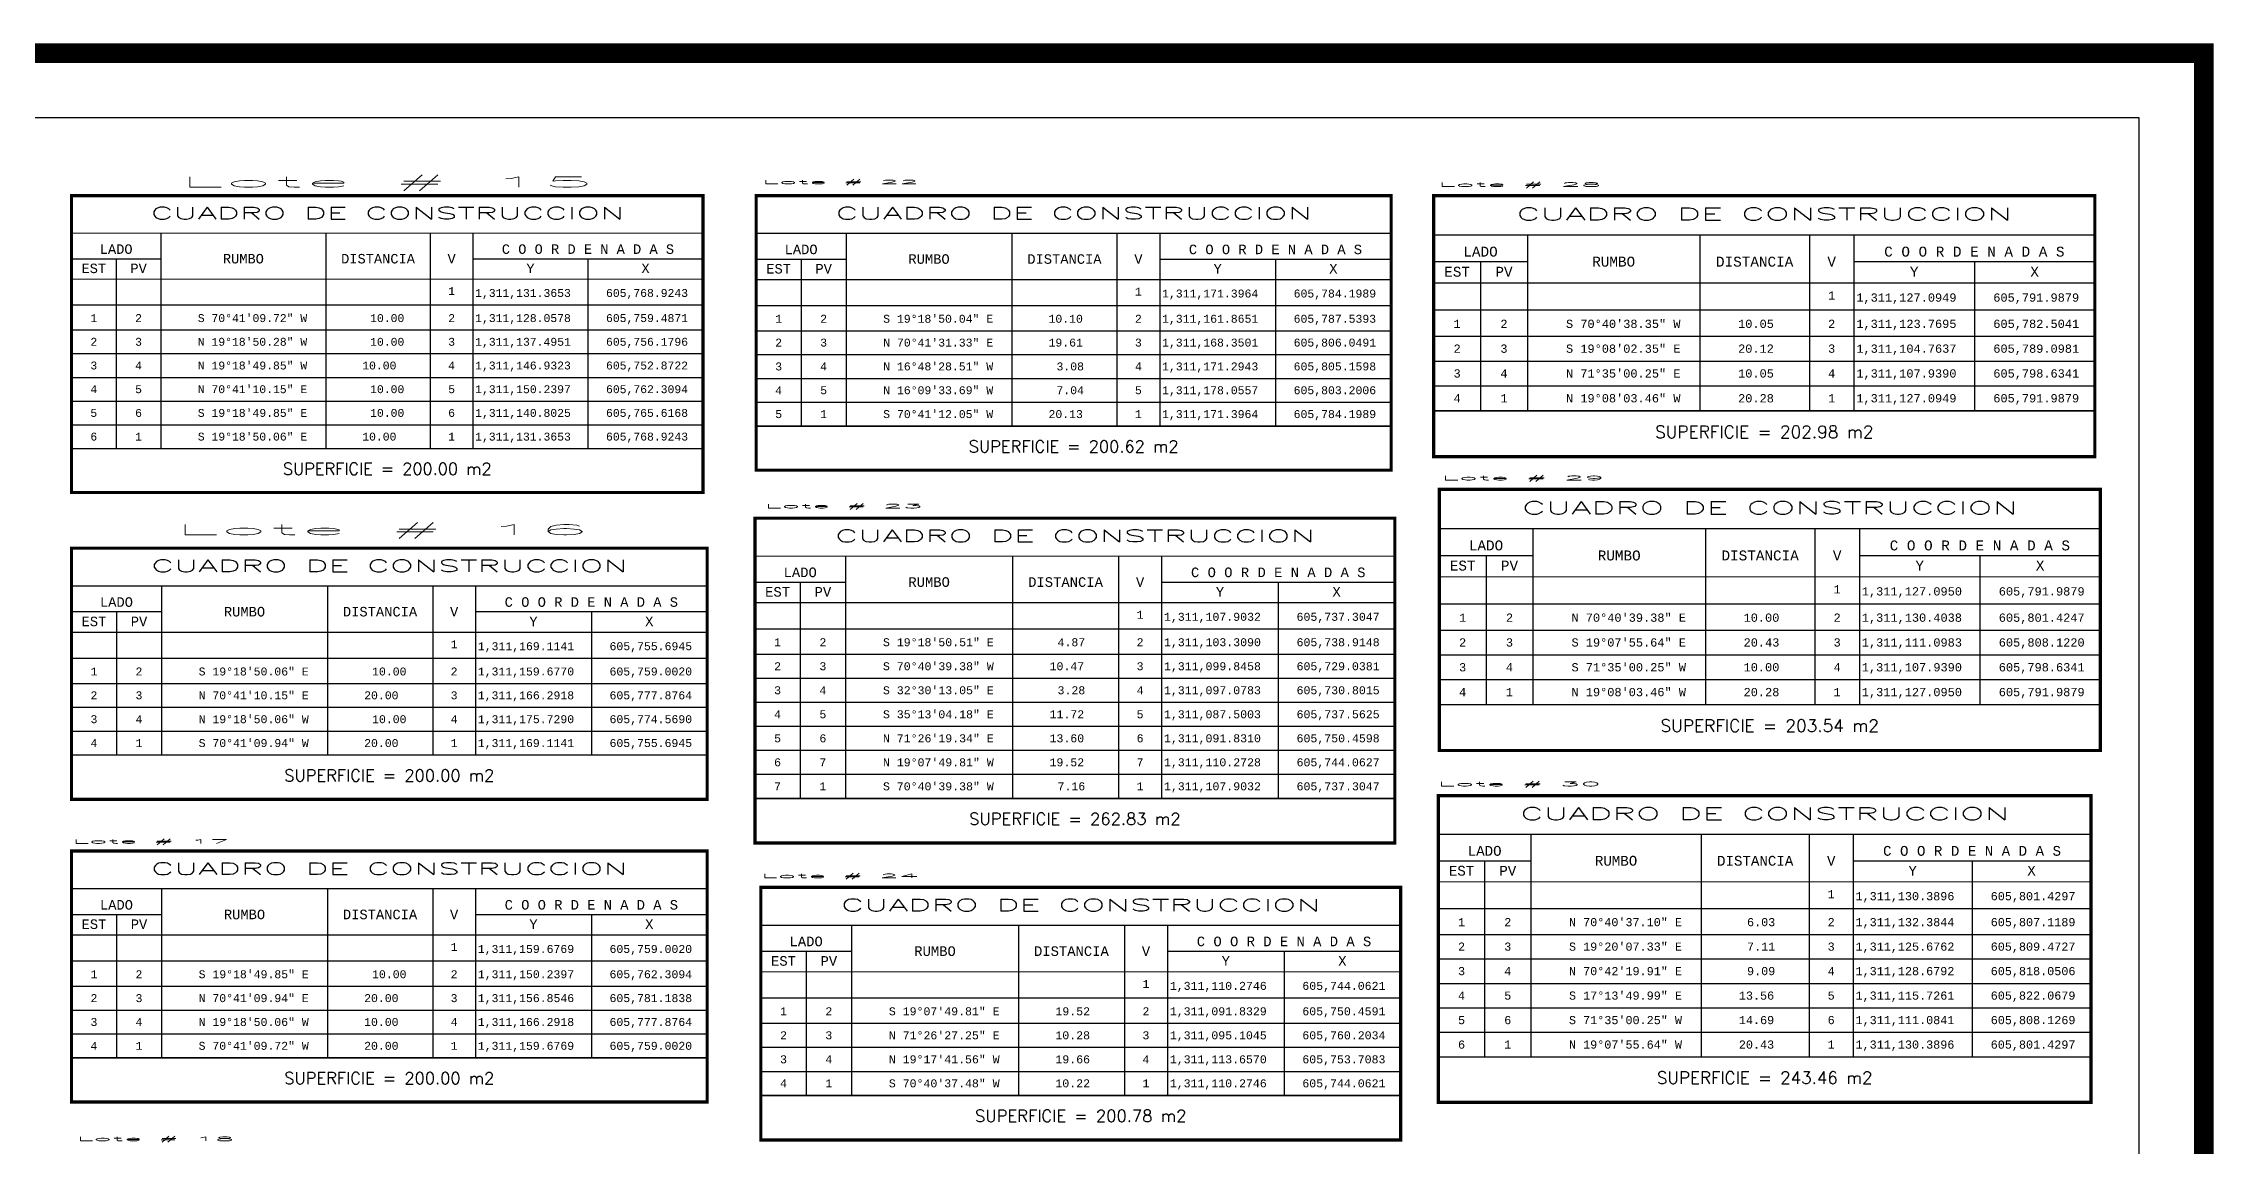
# Model space of a CAD drawing. Header units: millimetres. Extents: x 604785 to 1211550, y 1310998 to 2622648.
# Drawn here: x 605400.3 to 605652.5, y 1311176.8 to 1311304.8 of the extents above; entities that cross this region are included whole.
import ezdxf
from ezdxf.enums import TextEntityAlignment as Align

# ---------------------------------------------------------------- set-up
doc = ezdxf.new("R2010")
doc.units = ezdxf.units.MM
for name, color, linetype in [('CAJETIN', 5, 'Continuous'), ('CVL_CUADCON', 1, 'Continuous'), ('CVL_CUADCON_LIN', 8, 'Continuous'), ('CVL_CUADCON_TIT', 1, 'Continuous'), ('CVL_CUADCON_TX', 2, 'Continuous')]:
    doc.layers.add(name, color=color, linetype=linetype)
doc.styles.add('HUECA1', font='HUECA1.shx')
doc.styles.add('MONOTXT4', font='MONOTXT4.shx')

msp = doc.modelspace()

# ---------------------------------------------------------------- linework, layer by layer
at = {"const_width": 2.28}
msp.add_lwpolyline([(605230.838, 1311006.678), (605651.338, 1311006.678), (605651.338, 1311303.678), (605230.838, 1311303.678)], close=True, dxfattribs=at)
at = {"layer": 'CAJETIN'}
msp.add_lwpolyline([(605238.338, 1311014.178), (605643.838, 1311014.178), (605643.838, 1311296.178), (605238.338, 1311296.178)], close=True, dxfattribs=at)
at = {"layer": 'CVL_CUADCON', "color": 7, "linetype": 'Continuous', "const_width": 0.367, "flags": 128}
msp.add_lwpolyline([(605403.523, 1311287.135), (605476.922, 1311287.135), (605476.922, 1311252.656), (605403.523, 1311252.656)], close=True, dxfattribs=at)
at = {"layer": 'CVL_CUADCON', "color": 7, "linetype": 'Continuous', "lineweight": 30, "flags": 128}
for points, const_width in [([(605483.099, 1311287.135), (605556.898, 1311287.135), (605556.898, 1311255.236), (605483.099, 1311255.236)], 0.369), ([(605561.844, 1311287.135), (605638.675, 1311287.135), (605638.675, 1311256.808), (605561.844, 1311256.808)], 0.384), ([(605562.483, 1311253.004), (605639.314, 1311253.004), (605639.314, 1311222.678), (605562.483, 1311222.678)], 0.384), ([(605482.954, 1311249.669), (605557.324, 1311249.669), (605557.324, 1311211.944), (605482.954, 1311211.944)], 0.372), ([(605403.523, 1311246.178), (605477.404, 1311246.178), (605477.404, 1311217.015), (605403.523, 1311217.015)], 0.37), ([(605403.523, 1311211.005), (605477.404, 1311211.005), (605477.404, 1311181.843), (605403.523, 1311181.843)], 0.37), ([(605483.644, 1311206.792), (605557.996, 1311206.792), (605557.996, 1311177.444), (605483.644, 1311177.444)], 0.372)]:
    msp.add_lwpolyline(points, close=True, dxfattribs=dict(at, const_width=const_width))
at = {"layer": 'CVL_CUADCON', "color": 7, "linetype": 'Continuous', "const_width": 0.138, "flags": 128}
for points in [[(605403.523, 1311282.776), (605476.922, 1311282.776)], [(605403.523, 1311277.436), (605476.922, 1311277.436)], [(605403.523, 1311257.765), (605476.922, 1311257.765)]]:
    msp.add_lwpolyline(points, dxfattribs=at)
at = {"layer": 'CVL_CUADCON', "color": 7, "linetype": 'Continuous', "lineweight": 30, "flags": 128}
for points, const_width in [([(605483.099, 1311282.752), (605556.898, 1311282.752)], 0.138), ([(605561.844, 1311282.572), (605638.675, 1311282.572)], 0.144), ([(605483.099, 1311277.384), (605556.898, 1311277.384)], 0.138), ([(605561.844, 1311276.983), (605638.675, 1311276.983)], 0.144), ([(605561.844, 1311262.156), (605638.675, 1311262.156)], 0.144), ([(605483.099, 1311260.374), (605556.898, 1311260.374)], 0.138), ([(605562.483, 1311248.442), (605639.314, 1311248.442)], 0.144), ([(605482.954, 1311245.253), (605557.324, 1311245.253)], 0.139), ([(605403.523, 1311241.79), (605477.404, 1311241.79)], 0.139), ([(605562.483, 1311242.852), (605639.314, 1311242.852)], 0.144), ([(605482.954, 1311239.842), (605557.324, 1311239.842)], 0.139), ([(605403.523, 1311236.416), (605477.404, 1311236.416)], 0.139), ([(605403.523, 1311222.158), (605477.404, 1311222.158)], 0.139), ([(605482.954, 1311217.121), (605557.324, 1311217.121)], 0.139), ([(605403.523, 1311206.618), (605477.404, 1311206.618)], 0.139), ([(605403.523, 1311201.243), (605477.404, 1311201.243)], 0.139), ([(605483.644, 1311202.377), (605557.996, 1311202.377)], 0.139), ([(605483.644, 1311196.968), (605557.996, 1311196.968)], 0.139), ([(605403.523, 1311186.986), (605477.404, 1311186.986)], 0.139), ([(605483.644, 1311182.62), (605557.996, 1311182.62)], 0.139)]:
    msp.add_lwpolyline(points, dxfattribs=dict(at, const_width=const_width))
at = {"layer": 'CVL_CUADCON', "color": 7, "linetype": 'Continuous', "lineweight": 30, "true_color": 0xffffff, "flags": 128}
for points, const_width in [([(605562.483, 1311228.026), (605639.314, 1311228.026)], 0.144), ([(605562.393, 1311212.935), (605638.221, 1311212.935)], 0.142), ([(605562.393, 1311207.418), (605638.221, 1311207.418)], 0.142), ([(605562.393, 1311187.096), (605638.221, 1311187.096)], 0.142)]:
    msp.add_lwpolyline(points, dxfattribs=dict(at, const_width=const_width))
at = {"layer": 'CVL_CUADCON', "color": 7, "linetype": 'Continuous', "lineweight": 30, "true_color": 0xffffff, "const_width": 0.379, "flags": 128}
msp.add_lwpolyline([(605562.393, 1311217.438), (605638.221, 1311217.438), (605638.221, 1311181.818), (605562.393, 1311181.818)], close=True, dxfattribs=at)
at = {"layer": 'CVL_CUADCON_LIN', "color": 7, "linetype": 'Continuous', "ltscale": 0.5}
for p, q in [((605413.92, 1311282.776), (605413.92, 1311257.765)), ((605433.076, 1311282.776), (605433.076, 1311257.765)), ((605445.23, 1311282.776), (605445.23, 1311257.765)), ((605450.173, 1311282.776), (605450.173, 1311257.765)), ((605403.523, 1311279.813), (605413.92, 1311279.813)), ((605408.717, 1311279.813), (605408.717, 1311257.765)), ((605450.173, 1311279.813), (605476.922, 1311279.813)), ((605463.548, 1311279.813), (605463.548, 1311257.765)), ((605403.523, 1311274.449), (605476.922, 1311274.449)), ((605403.523, 1311271.532), (605476.922, 1311271.532)), ((605403.523, 1311268.779), (605476.922, 1311268.779)), ((605403.523, 1311266.025), (605476.922, 1311266.025)), ((605403.523, 1311263.272), (605476.922, 1311263.272)), ((605403.523, 1311260.519), (605476.922, 1311260.519)), ((605403.523, 1311257.765), (605476.922, 1311257.765))]:
    msp.add_line(p, q, dxfattribs=at)
at = {"layer": 'CVL_CUADCON_LIN', "color": 7, "linetype": 'Continuous', "lineweight": 30, "ltscale": 0.5}
for p, q in [((605493.553, 1311282.752), (605493.553, 1311260.374)), ((605512.813, 1311282.752), (605512.813, 1311260.374)), ((605525.033, 1311282.752), (605525.033, 1311260.374)), ((605530.004, 1311282.752), (605530.004, 1311260.374)), ((605572.728, 1311282.572), (605572.728, 1311262.156)), ((605483.099, 1311279.774), (605493.553, 1311279.774)), ((605488.322, 1311279.774), (605488.322, 1311260.374)), ((605530.004, 1311279.774), (605556.898, 1311279.774)), ((605543.451, 1311279.774), (605543.451, 1311260.374)), ((605561.844, 1311279.471), (605572.728, 1311279.471)), ((605567.282, 1311279.471), (605567.282, 1311262.156)), ((605483.099, 1311274.38), (605556.898, 1311274.38)), ((605561.844, 1311273.856), (605638.675, 1311273.856)), ((605483.099, 1311271.447), (605556.898, 1311271.447)), ((605561.844, 1311270.803), (605638.675, 1311270.803)), ((605483.099, 1311268.679), (605556.898, 1311268.679)), ((605561.844, 1311267.921), (605638.675, 1311267.921)), ((605483.099, 1311265.91), (605556.898, 1311265.91)), ((605561.844, 1311265.038), (605638.675, 1311265.038)), ((605483.099, 1311263.142), (605556.898, 1311263.142)), ((605561.844, 1311262.156), (605638.675, 1311262.156)), ((605483.099, 1311260.374), (605556.898, 1311260.374)), ((605573.367, 1311248.442), (605573.367, 1311228.026)), ((605493.489, 1311245.253), (605493.489, 1311217.121)), ((605512.898, 1311245.253), (605512.898, 1311217.121)), ((605525.213, 1311245.253), (605525.213, 1311217.121)), ((605530.222, 1311245.253), (605530.222, 1311217.121)), ((605562.483, 1311245.341), (605573.367, 1311245.341)), ((605567.921, 1311245.341), (605567.921, 1311228.026)), ((605413.989, 1311241.79), (605413.989, 1311222.158)), ((605433.27, 1311241.79), (605433.27, 1311222.158)), ((605445.504, 1311241.79), (605445.504, 1311222.158)), ((605450.48, 1311241.79), (605450.48, 1311222.158)), ((605482.954, 1311242.251), (605493.489, 1311242.251)), ((605488.217, 1311242.251), (605488.217, 1311217.121)), ((605530.222, 1311242.251), (605557.324, 1311242.251)), ((605543.773, 1311242.251), (605543.773, 1311217.121)), ((605562.483, 1311239.725), (605639.314, 1311239.725)), ((605403.523, 1311238.808), (605413.989, 1311238.808)), ((605408.751, 1311238.808), (605408.751, 1311222.158)), ((605450.48, 1311238.808), (605477.404, 1311238.808)), ((605463.942, 1311238.808), (605463.942, 1311222.158)), ((605482.954, 1311236.815), (605557.324, 1311236.815)), ((605482.954, 1311233.86), (605557.324, 1311233.86)), ((605403.523, 1311233.408), (605477.404, 1311233.408)), ((605403.523, 1311230.473), (605477.404, 1311230.473)), ((605482.954, 1311231.07), (605557.324, 1311231.07)), ((605403.523, 1311227.701), (605477.404, 1311227.701)), ((605482.954, 1311228.28), (605557.324, 1311228.28)), ((605403.523, 1311224.93), (605477.404, 1311224.93)), ((605482.954, 1311225.49), (605557.324, 1311225.49)), ((605403.523, 1311222.158), (605477.404, 1311222.158)), ((605482.954, 1311222.7), (605557.324, 1311222.7)), ((605482.954, 1311219.911), (605557.324, 1311219.911)), ((605482.954, 1311217.121), (605557.324, 1311217.121)), ((605573.135, 1311212.935), (605573.135, 1311187.096)), ((605562.393, 1311209.874), (605573.135, 1311209.874)), ((605567.76, 1311209.874), (605567.76, 1311187.096)), ((605413.989, 1311206.618), (605413.989, 1311186.986)), ((605433.27, 1311206.618), (605433.27, 1311186.986)), ((605445.504, 1311206.618), (605445.504, 1311186.986)), ((605450.48, 1311206.618), (605450.48, 1311186.986)), ((605403.523, 1311203.636), (605413.989, 1311203.636)), ((605408.751, 1311203.636), (605408.751, 1311186.986)), ((605450.48, 1311203.636), (605477.404, 1311203.636)), ((605463.942, 1311203.636), (605463.942, 1311186.986)), ((605494.176, 1311202.377), (605494.176, 1311182.62)), ((605513.581, 1311202.377), (605513.581, 1311182.62)), ((605525.893, 1311202.377), (605525.893, 1311182.62)), ((605530.9, 1311202.377), (605530.9, 1311182.62)), ((605483.644, 1311199.376), (605494.176, 1311199.376)), ((605488.906, 1311199.376), (605488.906, 1311182.62)), ((605530.9, 1311199.376), (605557.996, 1311199.376)), ((605544.448, 1311199.376), (605544.448, 1311182.62)), ((605403.523, 1311198.236), (605477.404, 1311198.236)), ((605403.523, 1311195.3), (605477.404, 1311195.3)), ((605483.644, 1311193.942), (605557.996, 1311193.942)), ((605403.523, 1311192.529), (605477.404, 1311192.529)), ((605483.644, 1311190.987), (605557.996, 1311190.987)), ((605403.523, 1311189.757), (605477.404, 1311189.757)), ((605403.523, 1311186.986), (605477.404, 1311186.986)), ((605483.644, 1311188.198), (605557.996, 1311188.198)), ((605483.644, 1311185.409), (605557.996, 1311185.409)), ((605483.644, 1311182.62), (605557.996, 1311182.62))]:
    msp.add_line(p, q, dxfattribs=at)
at = {"layer": 'CVL_CUADCON_LIN', "color": 7, "linetype": 'Continuous', "lineweight": 30, "ltscale": 0.5, "true_color": 0xffffff}
for p, q in [((605592.779, 1311282.572), (605592.779, 1311262.156)), ((605605.502, 1311282.572), (605605.502, 1311262.156)), ((605610.676, 1311282.572), (605610.676, 1311262.156)), ((605610.676, 1311279.471), (605638.675, 1311279.471)), ((605624.676, 1311279.471), (605624.676, 1311262.156)), ((605593.418, 1311248.442), (605593.418, 1311228.026)), ((605606.141, 1311248.442), (605606.141, 1311228.026)), ((605611.315, 1311248.442), (605611.315, 1311228.026)), ((605611.315, 1311245.341), (605639.314, 1311245.341)), ((605625.314, 1311245.341), (605625.314, 1311228.026)), ((605562.483, 1311236.672), (605639.314, 1311236.672)), ((605562.483, 1311233.79), (605639.314, 1311233.79)), ((605562.483, 1311230.908), (605639.314, 1311230.908)), ((605562.483, 1311228.026), (605639.314, 1311228.026)), ((605592.924, 1311212.935), (605592.924, 1311187.096)), ((605605.481, 1311212.935), (605605.481, 1311187.096)), ((605610.588, 1311212.935), (605610.588, 1311187.096)), ((605610.588, 1311209.874), (605638.221, 1311209.874)), ((605624.405, 1311209.874), (605624.405, 1311187.096)), ((605562.393, 1311204.332), (605638.221, 1311204.332)), ((605562.393, 1311201.319), (605638.221, 1311201.319)), ((605562.393, 1311198.474), (605638.221, 1311198.474)), ((605562.393, 1311195.63), (605638.221, 1311195.63)), ((605562.393, 1311192.785), (605638.221, 1311192.785)), ((605562.393, 1311189.941), (605638.221, 1311189.941)), ((605562.393, 1311187.096), (605638.221, 1311187.096))]:
    msp.add_line(p, q, dxfattribs=at)

# ---------------------------------------------------------------- texts
at = {"layer": 'CVL_CUADCON_TIT', "color": 7, "ltscale": 0.5, "style": 'HUECA1'}
for s, height, width, p, p2 in [('Lote # 15', 1.2072, 5.47361, (605416.054, 1311288.108), (605464.322, 1311288.108)), ('Lote # 22', 0.4562, 5.193887, (605483.775, 1311288.489), (605502.016, 1311288.489)), ('Lote # 28', 0.475, 5.188207, (605562.344, 1311288.179), (605581.335, 1311288.179)), ('CUADRO DE CONSTRUCCION', 1.3767, 1.758658, (605412.701, 1311284.409), (605467.744, 1311284.409)), ('Lote # 29', 0.475, 5.23771, (605562.732, 1311254.099), (605581.723, 1311254.099)), ('Lote # 16', 1.2072, 5.53901, (605415.514, 1311247.72), (605463.782, 1311247.72)), ('Lote # 23', 0.4597, 5.211169, (605484.081, 1311250.844), (605502.459, 1311250.844)), ('Lote # 30', 0.475, 5.083115, (605562.285, 1311218.547), (605581.276, 1311218.547)), ('Lote # 17', 0.4568, 5.514759, (605403.608, 1311211.889), (605421.87, 1311211.889)), ('Lote # 24', 0.4597, 5.16939, (605483.628, 1311207.875), (605502.006, 1311207.875)), ('Lote # 18', 0.4599, 5.488679, (605404.1, 1311177.331), (605422.487, 1311177.331))]:
    msp.add_text(s, height=height, dxfattribs=dict(at, width=width)).set_placement(p, p2, align=Align.FIT)
at = {"layer": 'CVL_CUADCON_TIT', "color": 7, "lineweight": 30, "ltscale": 0.5, "style": 'HUECA1', "width": 1.758658}
for height, p, p2 in [(1.3842, (605492.327, 1311284.394), (605547.67, 1311284.394)), (1.39492, (605492.253, 1311246.907), (605548.025, 1311246.907)), (1.38574, (605412.761, 1311243.434), (605468.166, 1311243.434)), (1.38574, (605412.761, 1311208.261), (605468.166, 1311208.261)), (1.39457, (605492.941, 1311204.031), (605548.699, 1311204.031))]:
    msp.add_text('CUADRO DE CONSTRUCCION', height=height, dxfattribs=at).set_placement(p, p2, align=Align.FIT)
at = {"layer": 'CVL_CUADCON_TIT', "color": 7, "lineweight": 30, "ltscale": 0.5, "true_color": 0xffffff, "style": 'HUECA1', "width": 1.758658}
for height, p, p2 in [(1.44106, (605571.451, 1311284.281), (605629.068, 1311284.281)), (1.44106, (605572.09, 1311250.151), (605629.707, 1311250.151)), (1.42225, (605571.875, 1311214.622), (605628.74, 1311214.622))]:
    msp.add_text('CUADRO DE CONSTRUCCION', height=height, dxfattribs=at).set_placement(p, p2, align=Align.FIT)
at = {"layer": 'CVL_CUADCON_TIT', "color": 7, "ltscale": 0.5, "style": 'MONOTXT4'}
for s, height, p in [('EST', 1.1014, (605406.12, 1311278.137)), ('LADO', 1.1014, (605408.717, 1311280.372)), ('PV', 1.1014, (605411.324, 1311278.137)), ('C O O R D E N A D A S', 1.10136, (605463.547, 1311280.372)), ('Y', 1.101, (605456.865, 1311278.137)), ('X', 1.101, (605470.237, 1311278.137))]:
    msp.add_text(s, height=height, dxfattribs=at).set_placement(p, align=Align.CENTER)
at = {"layer": 'CVL_CUADCON_TIT', "color": 7, "ltscale": 0.5}
for s, height, style, p in [('RUMBO', 1.1014, 'MONOTXT4', (605423.503, 1311279.811)), ('DISTANCIA', 1.1014, 'MONOTXT4', (605439.152, 1311279.811)), ('V', 1.101, 'MONOTXT4', (605447.705, 1311279.811)), ('SUPERFICIE = 200.00 m2', 1.3767, 'HUECA1', (605440.222, 1311255.409))]:
    msp.add_text(s, height=height, dxfattribs=dict(at, style=style)).set_placement(p, align=Align.MIDDLE)
at = {"layer": 'CVL_CUADCON_TIT', "color": 7, "lineweight": 30, "ltscale": 0.5, "style": 'MONOTXT4'}
for s, height, p in [('EST', 1.1074, (605485.71, 1311278.088)), ('LADO', 1.1074, (605488.322, 1311280.336)), ('PV', 1.1074, (605490.942, 1311278.088)), ('C O O R D E N A D A S', 1.10736, (605543.45, 1311280.336)), ('Y', 1.107, (605536.732, 1311278.088)), ('X', 1.107, (605550.177, 1311278.088)), ('LADO', 1.1529, (605567.282, 1311280.056)), ('EST', 1.1529, (605564.563, 1311277.716)), ('PV', 1.1529, (605570.01, 1311277.716)), ('LADO', 1.1529, (605567.921, 1311245.926)), ('LADO', 1.1159, (605488.217, 1311242.817)), ('C O O R D E N A D A S', 1.11594, (605543.772, 1311242.817)), ('EST', 1.1529, (605565.202, 1311243.585)), ('PV', 1.1529, (605570.649, 1311243.585)), ('EST', 1.1159, (605485.586, 1311240.552)), ('PV', 1.1159, (605490.858, 1311240.552)), ('Y', 1.116, (605537.002, 1311240.552)), ('X', 1.116, (605550.552, 1311240.552)), ('LADO', 1.1086, (605408.751, 1311239.371)), ('C O O R D E N A D A S', 1.10859, (605463.941, 1311239.371)), ('EST', 1.1086, (605406.137, 1311237.12)), ('PV', 1.1086, (605411.375, 1311237.12)), ('Y', 1.109, (605457.216, 1311237.12)), ('X', 1.109, (605470.676, 1311237.12)), ('LADO', 1.1378, (605567.76, 1311210.452)), ('EST', 1.1378, (605565.077, 1311208.142)), ('PV', 1.1378, (605570.453, 1311208.142)), ('LADO', 1.1086, (605408.751, 1311204.198)), ('C O O R D E N A D A S', 1.10859, (605463.941, 1311204.198)), ('EST', 1.1086, (605406.137, 1311201.948)), ('PV', 1.1086, (605411.375, 1311201.948)), ('Y', 1.109, (605457.216, 1311201.948)), ('X', 1.109, (605470.676, 1311201.948)), ('LADO', 1.1157, (605488.906, 1311199.942)), ('C O O R D E N A D A S', 1.11566, (605544.447, 1311199.942)), ('EST', 1.1157, (605486.275, 1311197.677)), ('PV', 1.1157, (605491.546, 1311197.677)), ('Y', 1.116, (605537.679, 1311197.677)), ('X', 1.116, (605551.225, 1311197.677))]:
    msp.add_text(s, height=height, dxfattribs=at).set_placement(p, align=Align.CENTER)
at = {"layer": 'CVL_CUADCON_TIT', "color": 7, "lineweight": 30, "ltscale": 0.5}
for s, height, style, p in [('RUMBO', 1.1074, 'MONOTXT4', (605503.188, 1311279.771)), ('DISTANCIA', 1.1074, 'MONOTXT4', (605518.922, 1311279.771)), ('V', 1.107, 'MONOTXT4', (605527.522, 1311279.771)), ('SUPERFICIE = 200.62 m2', 1.3842, 'HUECA1', (605519.998, 1311258.005)), ('RUMBO', 1.1159, 'MONOTXT4', (605503.199, 1311242.248)), ('DISTANCIA', 1.1159, 'MONOTXT4', (605519.054, 1311242.248)), ('V', 1.116, 'MONOTXT4', (605527.721, 1311242.248)), ('RUMBO', 1.1086, 'MONOTXT4', (605423.634, 1311238.805)), ('DISTANCIA', 1.1086, 'MONOTXT4', (605439.386, 1311238.805)), ('V', 1.109, 'MONOTXT4', (605447.996, 1311238.805)), ('SUPERFICIE = 200.00 m2', 1.38574, 'HUECA1', (605440.463, 1311219.787)), ('SUPERFICIE = 262.83 m2', 1.39492, 'HUECA1', (605520.139, 1311214.734)), ('RUMBO', 1.1086, 'MONOTXT4', (605423.634, 1311203.633)), ('DISTANCIA', 1.1086, 'MONOTXT4', (605439.386, 1311203.633)), ('V', 1.109, 'MONOTXT4', (605447.996, 1311203.633)), ('RUMBO', 1.1157, 'MONOTXT4', (605503.884, 1311199.373)), ('DISTANCIA', 1.1157, 'MONOTXT4', (605519.735, 1311199.373)), ('V', 1.116, 'MONOTXT4', (605528.4, 1311199.373)), ('SUPERFICIE = 200.00 m2', 1.38574, 'HUECA1', (605440.463, 1311184.614)), ('SUPERFICIE = 200.78 m2', 1.39457, 'HUECA1', (605520.82, 1311180.233))]:
    msp.add_text(s, height=height, dxfattribs=dict(at, style=style)).set_placement(p, align=Align.MIDDLE)
at = {"layer": 'CVL_CUADCON_TIT', "color": 7, "lineweight": 30, "ltscale": 0.5, "true_color": 0xffffff}
for s, height, style, p in [('RUMBO', 1.1529, 'MONOTXT4', (605582.759, 1311279.468)), ('DISTANCIA', 1.1529, 'MONOTXT4', (605599.139, 1311279.468)), ('V', 1.153, 'MONOTXT4', (605608.093, 1311279.468)), ('SUPERFICIE = 202.98 m2', 1.44106, 'HUECA1', (605600.26, 1311259.69)), ('RUMBO', 1.1529, 'MONOTXT4', (605583.398, 1311245.338)), ('DISTANCIA', 1.1529, 'MONOTXT4', (605599.778, 1311245.338)), ('V', 1.153, 'MONOTXT4', (605608.732, 1311245.338)), ('SUPERFICIE = 203.54 m2', 1.44106, 'HUECA1', (605600.898, 1311225.56)), ('RUMBO', 1.1378, 'MONOTXT4', (605583.035, 1311209.871)), ('DISTANCIA', 1.1378, 'MONOTXT4', (605599.201, 1311209.871)), ('V', 1.138, 'MONOTXT4', (605608.038, 1311209.871)), ('SUPERFICIE = 243.46 m2', 1.42225, 'HUECA1', (605600.307, 1311184.662))]:
    msp.add_text(s, height=height, dxfattribs=dict(at, style=style)).set_placement(p, align=Align.MIDDLE)
at = {"layer": 'CVL_CUADCON_TIT', "color": 7, "lineweight": 30, "ltscale": 0.5, "true_color": 0xffffff, "style": 'MONOTXT4'}
for s, height, p in [('C O O R D E N A D A S', 1.15285, (605624.675, 1311280.056)), ('Y', 1.153, (605617.681, 1311277.716)), ('X', 1.153, (605631.678, 1311277.716)), ('C O O R D E N A D A S', 1.15285, (605625.313, 1311245.926)), ('Y', 1.153, (605618.319, 1311243.585)), ('X', 1.153, (605632.317, 1311243.585)), ('C O O R D E N A D A S', 1.1378, (605624.404, 1311210.452)), ('Y', 1.138, (605617.501, 1311208.142)), ('X', 1.138, (605631.316, 1311208.142))]:
    msp.add_text(s, height=height, dxfattribs=at).set_placement(p, align=Align.CENTER)
at = {"layer": 'CVL_CUADCON_TX', "color": 7, "ltscale": 0.5, "style": 'MONOTXT4'}
for s, p in [('1', (605447.702, 1311275.596)), ('1', (605406.12, 1311272.45)), ('2', (605411.319, 1311272.45)), ('2', (605447.702, 1311272.45)), ('2', (605406.12, 1311269.697)), ('3', (605411.319, 1311269.697)), ('3', (605447.702, 1311269.697)), ('3', (605406.12, 1311266.943)), ('4', (605411.319, 1311266.943)), ('4', (605447.702, 1311266.943)), ('4', (605406.12, 1311264.19)), ('5', (605411.319, 1311264.19)), ('5', (605447.702, 1311264.19)), ('5', (605406.12, 1311261.436)), ('6', (605411.319, 1311261.436)), ('6', (605447.702, 1311261.436)), ('6', (605406.12, 1311258.683)), ('1', (605411.319, 1311258.683)), ('1', (605447.702, 1311258.683))]:
    msp.add_text(s, height=0.918, dxfattribs=at).set_placement(p, align=Align.CENTER)
for s, p in [('1,311,131.3653', (605450.44, 1311275.367)), ('605,768.9243', (605465.648, 1311275.367)), ('S 70%%d41\'09.72" W', (605418.207, 1311272.45)), ('10.00', (605438.234, 1311272.45)), ('1,311,128.0578', (605450.44, 1311272.45)), ('605,759.4871', (605465.648, 1311272.45)), ('N 19%%d18\'50.28" W', (605418.207, 1311269.697)), ('10.00', (605438.234, 1311269.697)), ('1,311,137.4951', (605450.44, 1311269.697)), ('605,756.1796', (605465.648, 1311269.697)), ('N 19%%d18\'49.85" W', (605418.207, 1311266.943)), ('10.00', (605437.316, 1311266.943)), ('1,311,146.9323', (605450.44, 1311266.943)), ('605,752.8722', (605465.648, 1311266.943)), ('N 70%%d41\'10.15" E', (605418.207, 1311264.19)), ('10.00', (605438.234, 1311264.19)), ('1,311,150.2397', (605450.44, 1311264.19)), ('605,762.3094', (605465.648, 1311264.19)), ('S 19%%d18\'49.85" E', (605418.207, 1311261.436)), ('10.00', (605438.234, 1311261.436)), ('1,311,140.8025', (605450.44, 1311261.436)), ('605,765.6168', (605465.648, 1311261.436)), ('S 19%%d18\'50.06" E', (605418.207, 1311258.683)), ('10.00', (605437.316, 1311258.683)), ('1,311,131.3653', (605450.44, 1311258.683)), ('605,768.9243', (605465.648, 1311258.683))]:
    msp.add_text(s, height=0.9178, dxfattribs=at).set_placement(p)
at = {"layer": 'CVL_CUADCON_TX', "color": 7, "lineweight": 30, "ltscale": 0.5, "style": 'MONOTXT4'}
for s, height, p in [('1', 0.923, (605527.519, 1311275.533)), ('1', 0.923, (605485.71, 1311272.37)), ('2', 0.923, (605490.937, 1311272.37)), ('2', 0.923, (605527.519, 1311272.37)), ('1', 0.961, (605564.563, 1311271.763)), ('2', 0.961, (605570.005, 1311271.763)), ('2', 0.923, (605485.71, 1311269.602)), ('3', 0.923, (605490.937, 1311269.602)), ('3', 0.923, (605527.519, 1311269.602)), ('2', 0.961, (605564.563, 1311268.881)), ('3', 0.961, (605570.005, 1311268.881)), ('3', 0.923, (605485.71, 1311266.833)), ('4', 0.923, (605490.937, 1311266.833)), ('4', 0.923, (605527.519, 1311266.833)), ('3', 0.961, (605564.563, 1311265.999)), ('4', 0.961, (605570.005, 1311265.999)), ('4', 0.923, (605485.71, 1311264.065)), ('5', 0.923, (605490.937, 1311264.065)), ('5', 0.923, (605527.519, 1311264.065)), ('4', 0.961, (605564.563, 1311263.117)), ('1', 0.961, (605570.005, 1311263.117)), ('5', 0.923, (605485.71, 1311261.296)), ('1', 0.923, (605490.937, 1311261.296)), ('1', 0.923, (605527.519, 1311261.296)), ('1', 0.93, (605527.718, 1311237.978)), ('1', 0.961, (605565.202, 1311237.633)), ('2', 0.961, (605570.644, 1311237.633)), ('1', 0.924, (605447.992, 1311234.563)), ('1', 0.93, (605485.586, 1311234.79)), ('2', 0.93, (605490.853, 1311234.79)), ('2', 0.93, (605527.718, 1311234.79)), ('2', 0.961, (605565.202, 1311234.751)), ('3', 0.961, (605570.644, 1311234.751)), ('1', 0.924, (605406.137, 1311231.396)), ('2', 0.924, (605411.37, 1311231.396)), ('2', 0.924, (605447.992, 1311231.396)), ('2', 0.93, (605485.586, 1311232)), ('3', 0.93, (605490.853, 1311232)), ('3', 0.93, (605527.718, 1311232)), ('3', 0.961, (605565.202, 1311231.869)), ('4', 0.961, (605570.644, 1311231.869)), ('2', 0.924, (605406.137, 1311228.625)), ('3', 0.924, (605411.37, 1311228.625)), ('3', 0.924, (605447.992, 1311228.625)), ('3', 0.93, (605485.586, 1311229.21)), ('4', 0.93, (605490.853, 1311229.21)), ('4', 0.93, (605527.718, 1311229.21)), ('4', 0.961, (605565.202, 1311228.986)), ('1', 0.961, (605570.644, 1311228.986)), ('3', 0.924, (605406.137, 1311225.853)), ('4', 0.924, (605411.37, 1311225.853)), ('4', 0.924, (605447.992, 1311225.853)), ('4', 0.93, (605485.586, 1311226.42)), ('5', 0.93, (605490.853, 1311226.42)), ('5', 0.93, (605527.718, 1311226.42)), ('4', 0.924, (605406.137, 1311223.082)), ('1', 0.924, (605411.37, 1311223.082)), ('1', 0.924, (605447.992, 1311223.082)), ('5', 0.93, (605485.586, 1311223.63)), ('6', 0.93, (605490.853, 1311223.63)), ('6', 0.93, (605527.718, 1311223.63)), ('6', 0.93, (605485.586, 1311220.841)), ('7', 0.93, (605490.853, 1311220.841)), ('7', 0.93, (605527.718, 1311220.841)), ('7', 0.93, (605485.586, 1311218.051)), ('1', 0.93, (605490.853, 1311218.051)), ('1', 0.93, (605527.718, 1311218.051)), ('1', 0.948, (605565.077, 1311202.267)), ('2', 0.948, (605570.448, 1311202.267)), ('1', 0.924, (605447.992, 1311199.391)), ('2', 0.948, (605565.077, 1311199.423)), ('3', 0.948, (605570.448, 1311199.423)), ('1', 0.924, (605406.137, 1311196.224)), ('2', 0.924, (605411.37, 1311196.224)), ('2', 0.924, (605447.992, 1311196.224)), ('1', 0.93, (605528.396, 1311195.104)), ('3', 0.948, (605565.077, 1311196.578)), ('4', 0.948, (605570.448, 1311196.578)), ('2', 0.924, (605406.137, 1311193.452)), ('3', 0.924, (605411.37, 1311193.452)), ('3', 0.924, (605447.992, 1311193.452)), ('4', 0.948, (605565.077, 1311193.734)), ('5', 0.948, (605570.448, 1311193.734)), ('3', 0.924, (605406.137, 1311190.681)), ('4', 0.924, (605411.37, 1311190.681)), ('4', 0.924, (605447.992, 1311190.681)), ('1', 0.93, (605486.275, 1311191.917)), ('2', 0.93, (605491.541, 1311191.917)), ('2', 0.93, (605528.396, 1311191.917)), ('5', 0.948, (605565.077, 1311190.889)), ('6', 0.948, (605570.448, 1311190.889)), ('4', 0.924, (605406.137, 1311187.91)), ('1', 0.924, (605411.37, 1311187.91)), ('1', 0.924, (605447.992, 1311187.91)), ('2', 0.93, (605486.275, 1311189.128)), ('3', 0.93, (605491.541, 1311189.128)), ('3', 0.93, (605528.396, 1311189.128)), ('6', 0.948, (605565.077, 1311188.045)), ('1', 0.948, (605570.448, 1311188.045)), ('3', 0.93, (605486.275, 1311186.338)), ('4', 0.93, (605491.541, 1311186.338)), ('4', 0.93, (605528.396, 1311186.338)), ('4', 0.93, (605486.275, 1311183.549)), ('1', 0.93, (605491.541, 1311183.549)), ('1', 0.93, (605528.396, 1311183.549))]:
    msp.add_text(s, height=height, dxfattribs=at).set_placement(p, align=Align.CENTER)
for s, height, p in [('1,311,171.3964', 0.9228, (605530.272, 1311275.303)), ('605,784.1989', 0.9228, (605545.563, 1311275.303)), ('S 19%%d18\'50.04" E', 0.9228, (605497.863, 1311272.37)), ('10.10', 0.9228, (605517.076, 1311272.37)), ('1,311,161.8651', 0.9228, (605530.272, 1311272.37)), ('605,787.5393', 0.9228, (605545.563, 1311272.37)), ('N 70%%d41\'31.33" E', 0.9228, (605497.863, 1311269.602)), ('19.61', 0.9228, (605517.076, 1311269.602)), ('1,311,168.3501', 0.9228, (605530.272, 1311269.602)), ('605,806.0491', 0.9228, (605545.563, 1311269.602)), ('N 16%%d48\'28.51" W', 0.9228, (605497.863, 1311266.833)), ('3.08', 0.9228, (605517.999, 1311266.833)), ('1,311,171.2943', 0.9228, (605530.272, 1311266.833)), ('605,805.1598', 0.9228, (605545.563, 1311266.833)), ('N 16%%d09\'33.69" W', 0.9228, (605497.863, 1311264.065)), ('7.04', 0.9228, (605517.999, 1311264.065)), ('1,311,178.0557', 0.9228, (605530.272, 1311264.065)), ('605,803.2006', 0.9228, (605545.563, 1311264.065)), ('S 70%%d41\'12.05" W', 0.9228, (605497.863, 1311261.296)), ('20.13', 0.9228, (605517.076, 1311261.296)), ('1,311,171.3964', 0.9228, (605530.272, 1311261.296)), ('605,784.1989', 0.9228, (605545.563, 1311261.296)), ('1,311,107.9032', 0.92995, (605530.493, 1311237.745)), ('605,737.3047', 0.92995, (605545.902, 1311237.745)), ('1,311,169.1141', 0.92383, (605450.749, 1311234.332)), ('605,755.6945', 0.92383, (605466.057, 1311234.332)), ('S 19%%d18\'50.51" E', 0.92995, (605497.833, 1311234.79)), ('4.87', 0.9299, (605518.124, 1311234.79)), ('1,311,103.3090', 0.92995, (605530.493, 1311234.79)), ('605,738.9148', 0.92995, (605545.902, 1311234.79)), ('S 19%%d18\'50.06" E', 0.92383, (605418.304, 1311231.396)), ('10.00', 0.9238, (605438.462, 1311231.396)), ('1,311,159.6770', 0.92383, (605450.749, 1311231.396)), ('605,759.0020', 0.92383, (605466.057, 1311231.396)), ('S 70%%d40\'39.38" W', 0.92995, (605497.833, 1311232)), ('10.47', 0.9299, (605517.194, 1311232)), ('1,311,099.8458', 0.92995, (605530.493, 1311232)), ('605,729.0381', 0.92995, (605545.902, 1311232)), ('N 70%%d41\'10.15" E', 0.92383, (605418.304, 1311228.625)), ('20.00', 0.9238, (605437.538, 1311228.625)), ('1,311,166.2918', 0.92383, (605450.749, 1311228.625)), ('605,777.8764', 0.92383, (605466.057, 1311228.625)), ('S 32%%d30\'13.05" E', 0.92995, (605497.833, 1311229.21)), ('3.28', 0.9299, (605518.124, 1311229.21)), ('1,311,097.0783', 0.92995, (605530.493, 1311229.21)), ('605,730.8015', 0.92995, (605545.902, 1311229.21)), ('N 19%%d18\'50.06" W', 0.92383, (605418.304, 1311225.853)), ('10.00', 0.9238, (605438.462, 1311225.853)), ('1,311,175.7290', 0.92383, (605450.749, 1311225.853)), ('605,774.5690', 0.92383, (605466.057, 1311225.853)), ('S 35%%d13\'04.18" E', 0.92995, (605497.833, 1311226.42)), ('11.72', 0.9299, (605517.194, 1311226.42)), ('1,311,087.5003', 0.92995, (605530.493, 1311226.42)), ('605,737.5625', 0.92995, (605545.902, 1311226.42)), ('S 70%%d41\'09.94" W', 0.92383, (605418.304, 1311223.082)), ('20.00', 0.9238, (605437.538, 1311223.082)), ('1,311,169.1141', 0.92383, (605450.749, 1311223.082)), ('605,755.6945', 0.92383, (605466.057, 1311223.082)), ('N 71%%d26\'19.34" E', 0.92995, (605497.833, 1311223.63)), ('13.60', 0.9299, (605517.194, 1311223.63)), ('1,311,091.8310', 0.92995, (605530.493, 1311223.63)), ('605,750.4598', 0.92995, (605545.902, 1311223.63)), ('N 19%%d07\'49.81" W', 0.92995, (605497.833, 1311220.841)), ('19.52', 0.9299, (605517.194, 1311220.841)), ('1,311,110.2728', 0.92995, (605530.493, 1311220.841)), ('605,744.0627', 0.92995, (605545.902, 1311220.841)), ('S 70%%d40\'39.38" W', 0.92995, (605497.833, 1311218.051)), ('7.16', 0.9299, (605518.124, 1311218.051)), ('1,311,107.9032', 0.92995, (605530.493, 1311218.051)), ('605,737.3047', 0.92995, (605545.902, 1311218.051)), ('1,311,159.6769', 0.92383, (605450.749, 1311199.16)), ('605,759.0020', 0.92383, (605466.057, 1311199.16)), ('S 19%%d18\'49.85" E', 0.92383, (605418.304, 1311196.224)), ('10.00', 0.9238, (605438.462, 1311196.224)), ('1,311,150.2397', 0.92383, (605450.749, 1311196.224)), ('605,762.3094', 0.92383, (605466.057, 1311196.224)), ('N 70%%d41\'09.94" E', 0.92383, (605418.304, 1311193.452)), ('20.00', 0.9238, (605437.538, 1311193.452)), ('1,311,156.8546', 0.92383, (605450.749, 1311193.452)), ('605,781.1838', 0.92383, (605466.057, 1311193.452)), ('1,311,110.2746', 0.92971, (605531.171, 1311194.871)), ('605,744.0621', 0.92971, (605546.576, 1311194.871)), ('N 19%%d18\'50.06" W', 0.92383, (605418.304, 1311190.681)), ('10.00', 0.9238, (605437.538, 1311190.681)), ('1,311,166.2918', 0.92383, (605450.749, 1311190.681)), ('605,777.8764', 0.92383, (605466.057, 1311190.681)), ('S 19%%d07\'49.81" E', 0.92971, (605498.519, 1311191.917)), ('19.52', 0.9297, (605517.876, 1311191.917)), ('1,311,091.8329', 0.92971, (605531.171, 1311191.917)), ('605,750.4591', 0.92971, (605546.576, 1311191.917)), ('S 70%%d41\'09.72" W', 0.92383, (605418.304, 1311187.91)), ('20.00', 0.9238, (605437.538, 1311187.91)), ('1,311,159.6769', 0.92383, (605450.749, 1311187.91)), ('605,759.0020', 0.92383, (605466.057, 1311187.91)), ('N 71%%d26\'27.25" E', 0.92971, (605498.519, 1311189.128)), ('10.28', 0.9297, (605517.876, 1311189.128)), ('1,311,095.1045', 0.92971, (605531.171, 1311189.128)), ('605,760.2034', 0.92971, (605546.576, 1311189.128)), ('N 19%%d17\'41.56" W', 0.92971, (605498.519, 1311186.338)), ('19.66', 0.9297, (605517.876, 1311186.338)), ('1,311,113.6570', 0.92971, (605531.171, 1311186.338)), ('605,753.7083', 0.92971, (605546.576, 1311186.338)), ('S 70%%d40\'37.48" W', 0.92971, (605498.519, 1311183.549)), ('10.22', 0.9297, (605517.876, 1311183.549)), ('1,311,110.2746', 0.92971, (605531.171, 1311183.549)), ('605,744.0621', 0.92971, (605546.576, 1311183.549))]:
    msp.add_text(s, height=height, dxfattribs=at).set_placement(p)
at = {"layer": 'CVL_CUADCON_TX', "color": 7, "lineweight": 30, "ltscale": 0.5, "true_color": 0xffffff, "style": 'MONOTXT4'}
for s, height, p in [('1', 0.961, (605608.089, 1311275.057)), ('2', 0.961, (605608.089, 1311271.763)), ('3', 0.961, (605608.089, 1311268.881)), ('4', 0.961, (605608.089, 1311265.999)), ('1', 0.961, (605608.089, 1311263.117)), ('1', 0.961, (605608.728, 1311240.926)), ('2', 0.961, (605608.728, 1311237.633)), ('3', 0.961, (605608.728, 1311234.751)), ('4', 0.961, (605608.728, 1311231.869)), ('1', 0.961, (605608.728, 1311228.986)), ('1', 0.948, (605608.034, 1311205.517)), ('2', 0.948, (605608.034, 1311202.267)), ('3', 0.948, (605608.034, 1311199.423)), ('4', 0.948, (605608.034, 1311196.578)), ('5', 0.948, (605608.034, 1311193.734)), ('6', 0.948, (605608.034, 1311190.889)), ('1', 0.948, (605608.034, 1311188.045))]:
    msp.add_text(s, height=height, dxfattribs=at).set_placement(p, align=Align.CENTER)
for s, height, p in [('1,311,127.0949', 0.96071, (605610.956, 1311274.817)), ('605,791.9879', 0.96071, (605626.875, 1311274.817)), ('S 70%%d40\'38.35" W', 0.96071, (605577.216, 1311271.763)), ('10.05', 0.9607, (605597.218, 1311271.763)), ('1,311,123.7695', 0.96071, (605610.956, 1311271.763)), ('605,782.5041', 0.96071, (605626.875, 1311271.763)), ('S 19%%d08\'02.35" E', 0.96071, (605577.216, 1311268.881)), ('20.12', 0.9607, (605597.218, 1311268.881)), ('1,311,104.7637', 0.96071, (605610.956, 1311268.881)), ('605,789.0981', 0.96071, (605626.875, 1311268.881)), ('N 71%%d35\'00.25" E', 0.96071, (605577.216, 1311265.999)), ('10.05', 0.9607, (605597.218, 1311265.999)), ('1,311,107.9390', 0.96071, (605610.956, 1311265.999)), ('605,798.6341', 0.96071, (605626.875, 1311265.999)), ('N 19%%d08\'03.46" W', 0.96071, (605577.216, 1311263.117)), ('20.28', 0.9607, (605597.218, 1311263.117)), ('1,311,127.0949', 0.96071, (605610.956, 1311263.117)), ('605,791.9879', 0.96071, (605626.875, 1311263.117)), ('1,311,127.0950', 0.96071, (605611.594, 1311240.686)), ('605,791.9879', 0.96071, (605627.513, 1311240.686)), ('N 70%%d40\'39.38" E', 0.96071, (605577.854, 1311237.633)), ('10.00', 0.9607, (605597.856, 1311237.633)), ('1,311,130.4038', 0.96071, (605611.594, 1311237.633)), ('605,801.4247', 0.96071, (605627.513, 1311237.633)), ('S 19%%d07\'55.64" E', 0.96071, (605577.854, 1311234.751)), ('20.43', 0.9607, (605597.856, 1311234.751)), ('1,311,111.0983', 0.96071, (605611.594, 1311234.751)), ('605,808.1220', 0.96071, (605627.513, 1311234.751)), ('S 71%%d35\'00.25" W', 0.96071, (605577.854, 1311231.869)), ('10.00', 0.9607, (605597.856, 1311231.869)), ('1,311,107.9390', 0.96071, (605611.594, 1311231.869)), ('605,798.6341', 0.96071, (605627.513, 1311231.869)), ('N 19%%d08\'03.46" W', 0.96071, (605577.854, 1311228.986)), ('20.28', 0.9607, (605597.856, 1311228.986)), ('1,311,127.0950', 0.96071, (605611.594, 1311228.986)), ('605,791.9879', 0.96071, (605627.513, 1311228.986)), ('1,311,130.3896', 0.94817, (605610.864, 1311205.28)), ('605,801.4297', 0.94817, (605626.575, 1311205.28)), ('N 70%%d40\'37.10" E', 0.94817, (605577.564, 1311202.267)), ('6.03', 0.9482, (605598.253, 1311202.267)), ('1,311,132.3844', 0.94817, (605610.864, 1311202.267)), ('605,807.1189', 0.94817, (605626.575, 1311202.267)), ('S 19%%d20\'07.33" E', 0.94817, (605577.564, 1311199.423)), ('7.11', 0.9482, (605598.253, 1311199.423)), ('1,311,125.6762', 0.94817, (605610.864, 1311199.423)), ('605,809.4727', 0.94817, (605626.575, 1311199.423)), ('N 70%%d42\'19.91" E', 0.94817, (605577.564, 1311196.578)), ('9.09', 0.9482, (605598.253, 1311196.578)), ('1,311,128.6792', 0.94817, (605610.864, 1311196.578)), ('605,818.0506', 0.94817, (605626.575, 1311196.578)), ('S 17%%d13\'49.99" E', 0.94817, (605577.564, 1311193.734)), ('13.56', 0.9482, (605597.305, 1311193.734)), ('1,311,115.7261', 0.94817, (605610.864, 1311193.734)), ('605,822.0679', 0.94817, (605626.575, 1311193.734)), ('S 71%%d35\'00.25" W', 0.94817, (605577.564, 1311190.889)), ('14.69', 0.9482, (605597.305, 1311190.889)), ('1,311,111.0841', 0.94817, (605610.864, 1311190.889)), ('605,808.1269', 0.94817, (605626.575, 1311190.889)), ('N 19%%d07\'55.64" W', 0.94817, (605577.564, 1311188.045)), ('20.43', 0.9482, (605597.305, 1311188.045)), ('1,311,130.3896', 0.94817, (605610.864, 1311188.045)), ('605,801.4297', 0.94817, (605626.575, 1311188.045))]:
    msp.add_text(s, height=height, dxfattribs=at).set_placement(p)

doc.saveas('drawing.dxf')
